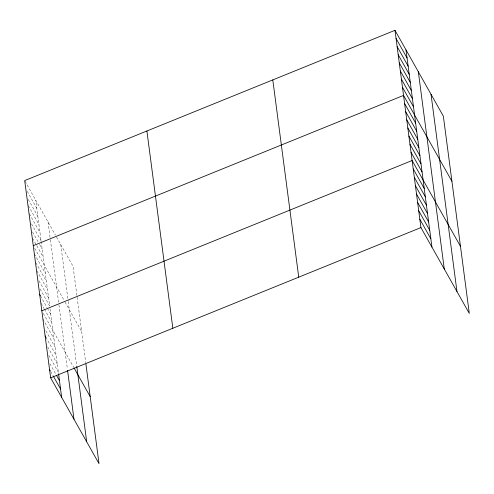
<?xml version="1.0" encoding="UTF-8"?>
<svg xmlns="http://www.w3.org/2000/svg" width="494" height="494" viewBox="0 0 494 494"><rect width="100%" height="100%" fill="white"/><g stroke="black" fill="none" stroke-linecap="round" stroke-linejoin="round"><path stroke-width="0.37" stroke-dasharray="2.47 1.85" d="M25.064 181.23L55.452 235.156M56.514 237.034L73.069 266.414L85.715 362.577M27.238 191.32L36.791 208.27M28.312 199.459L37.865 216.409M28.275 205.64L38.933 224.548M29.35 213.772L40.002 232.686M31.523 223.868L41.076 240.819M32.592 232.007L38.1 241.788M39.569 244.394L42.144 248.957M32.561 238.188L43.213 257.096M34.734 248.278L64.368 300.877M65.072 302.124L81.633 331.511M34.333 253.805L45.355 273.367M35.772 262.598L46.424 281.506M36.84 270.731L47.492 289.645M39.014 280.827L48.566 297.777M40.082 288.965L49.635 305.916L35.722 200.138M40.415 295.795L47.029 307.534M47.399 308.182L50.703 314.054M41.119 303.279L44.059 308.497M44.429 309.151L51.777 322.193M43.293 313.375L73.637 367.221M42.929 319.149L53.951 338.711M45.868 330.795L55.05 347.097M45.868 337.223L56.155 355.476M47.702 346.905L57.255 363.862M48.807 355.291L58.36 372.241M49.913 363.677L55.791 374.106M50.647 371.408L52.852 375.317M60.743 244.542L68.141 300.76M68.234 301.501L76.798 366.597M48.048 222.01L50.184 238.281M50.382 239.763L58.749 303.378M58.947 304.86L67.375 368.969M50.024 308.874L58.558 373.767"/><path stroke-width="0.74" d="M394.984 30.325L420.931 227.586L469.3 313.424L443.353 116.164L394.984 30.325L24.7 180.576L50.647 377.836L99.016 463.675L85.913 364.059M33.265 245.672L403.549 95.422L451.917 181.261M41.823 310.763L412.107 160.519L460.476 246.358M50.647 377.836L420.931 227.586M396.058 38.464L407.081 58.026M397.127 46.597L408.149 66.159M398.195 54.735L409.217 74.298M399.269 62.874L410.292 82.436M400.338 71.013L411.36 90.569M401.406 79.145L412.428 98.707M402.48 87.284L413.503 106.846M404.617 103.561L415.639 123.117M405.691 111.693L416.708 131.256M406.76 119.832L417.782 139.394M407.828 127.971L418.85 147.527M408.896 136.103L419.919 155.666M409.971 144.242L420.993 163.804M411.039 152.38L422.061 171.943M413.212 168.899L424.235 188.461M414.318 177.284L425.34 196.847M415.417 185.664L426.439 205.226M416.522 194.049L427.545 213.612M417.621 202.435L428.644 221.997M418.727 210.815L429.749 230.377M419.826 219.2L430.848 238.763M39.681 294.492L40.415 295.795M73.989 367.851L90.192 396.608M45.133 335.914L45.868 337.223M56.526 375.409L59.459 380.627M49.542 369.45L50.277 370.753M53.216 375.971L60.564 389.013M431.027 94.292L456.975 291.553M418.332 71.76L444.279 269.02M406.006 49.888L431.954 247.148M272.793 79.911L298.734 277.165M146.897 130.99L172.838 328.251M76.798 366.597L86.691 441.803M67.579 370.488L73.989 419.264M58.663 374.532L61.67 397.392"/></g></svg>
